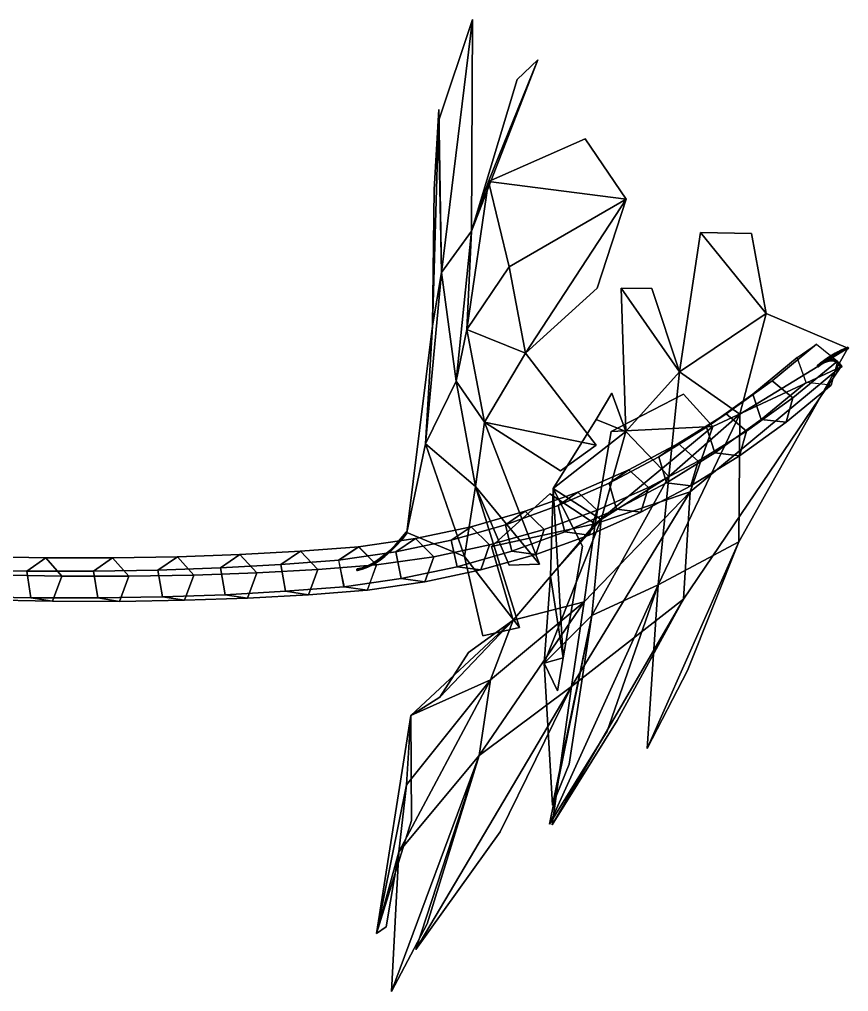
# Model space of a CAD drawing. Header units: metres. Extents: x -349 to 464, y -383 to 362.
# Drawn here: x 399.44 to 441.43, y -186.51 to -137.31 of the extents above; entities that cross this region are included whole.
import ezdxf

# ---------------------------------------------------------------- set-up
doc = ezdxf.new("R2010")
doc.units = ezdxf.units.M

msp = doc.modelspace()

# ---------------------------------------------------------------- linework, layer by layer
at = {"layer": 'Breeder_Leaf', "color": 3}
for points in [[(420.8062, -150.1176, 312.4112), (420.6629, -142.4489, 309.4416), (422.3918, -137.3051, 303.536)], [(420.8062, -150.1176, 312.4112), (422.3918, -137.3051, 303.536), (420.6629, -142.4489, 309.4416)], [(420.8062, -150.1176, 312.4112), (422.3918, -137.3051, 303.536), (422.3266, -148.0269, 304.9442)], [(420.8062, -150.1176, 312.4112), (422.3266, -148.0269, 304.9442), (422.3918, -137.3051, 303.536)], [(422.3266, -148.0269, 304.9442), (425.6913, -139.3428, 296.3446), (423.1941, -145.5036, 296.6549)], [(422.3266, -148.0269, 304.9442), (423.1941, -145.5036, 296.6549), (425.6913, -139.3428, 296.3446)], [(422.3266, -148.0269, 304.9442), (424.6382, -140.3434, 299.4897), (425.6913, -139.3428, 296.3446)], [(422.3266, -148.0269, 304.9442), (425.6913, -139.3428, 296.3446), (424.6382, -140.3434, 299.4897)], [(420.3516, -152.8148, 321.3668), (420.6734, -141.858, 313.9064), (420.8062, -150.1176, 312.4112)], [(420.3516, -152.8148, 321.3668), (420.8062, -150.1176, 312.4112), (420.6734, -141.858, 313.9064)], [(420.3516, -152.8148, 321.3668), (420.4397, -145.9099, 319.3196), (420.6734, -141.858, 313.9064)], [(420.3516, -152.8148, 321.3668), (420.6734, -141.858, 313.9064), (420.4397, -145.9099, 319.3196)], [(423.1941, -145.5036, 296.6549), (428.0919, -143.3499, 291.7264), (430.175, -146.3985, 286.9599)], [(423.1941, -145.5036, 296.6549), (430.175, -146.3985, 286.9599), (428.0919, -143.3499, 291.7264)], [(422.3266, -148.0269, 304.9442), (423.1941, -145.5036, 296.6549), (422.101, -152.9955, 303.4141)], [(422.3266, -148.0269, 304.9442), (422.101, -152.9955, 303.4141), (423.1941, -145.5036, 296.6549)], [(423.1941, -145.5036, 296.6549), (424.2437, -149.8356, 295.1709), (422.101, -152.9955, 303.4141)], [(423.1941, -145.5036, 296.6549), (422.101, -152.9955, 303.4141), (424.2437, -149.8356, 295.1709)], [(423.1941, -145.5036, 296.6549), (430.175, -146.3985, 286.9599), (424.2437, -149.8356, 295.1709)], [(423.1941, -145.5036, 296.6549), (424.2437, -149.8356, 295.1709), (430.175, -146.3985, 286.9599)], [(424.2437, -149.8356, 295.1709), (430.175, -146.3985, 286.9599), (425.0726, -154.1918, 293.6684)], [(424.2437, -149.8356, 295.1709), (425.0726, -154.1918, 293.6684), (430.175, -146.3985, 286.9599)], [(430.175, -146.3985, 286.9599), (428.6935, -150.9075, 289.0819), (425.0726, -154.1918, 293.6684)], [(430.175, -146.3985, 286.9599), (425.0726, -154.1918, 293.6684), (428.6935, -150.9075, 289.0819)], [(420.8062, -150.1176, 312.4112), (422.3266, -148.0269, 304.9442), (421.5499, -155.6151, 310.7379)], [(420.8062, -150.1176, 312.4112), (421.5499, -155.6151, 310.7379), (422.3266, -148.0269, 304.9442)], [(422.3266, -148.0269, 304.9442), (422.101, -152.9955, 303.4141), (421.5499, -155.6151, 310.7379)], [(422.3266, -148.0269, 304.9442), (421.5499, -155.6151, 310.7379), (422.101, -152.9955, 303.4141)], [(437.2528, -152.1882, 272.0195), (433.9339, -148.0943, 259.8524), (432.8627, -155.138, 264.2923)], [(437.2528, -152.1882, 272.0195), (432.8627, -155.138, 264.2923), (433.9339, -148.0943, 259.8524)], [(437.2528, -152.1882, 272.0195), (436.5145, -148.1425, 266.1065), (433.9339, -148.0943, 259.8524)], [(437.2528, -152.1882, 272.0195), (433.9339, -148.0943, 259.8524), (436.5145, -148.1425, 266.1065)], [(422.101, -152.9955, 303.4141), (424.2437, -149.8356, 295.1709), (425.0726, -154.1918, 293.6684)], [(422.101, -152.9955, 303.4141), (425.0726, -154.1918, 293.6684), (424.2437, -149.8356, 295.1709)], [(420.3516, -152.8148, 321.3668), (420.8062, -150.1176, 312.4112), (420.0023, -158.7903, 319.9481)], [(420.3516, -152.8148, 321.3668), (420.0023, -158.7903, 319.9481), (420.8062, -150.1176, 312.4112)], [(420.8062, -150.1176, 312.4112), (421.5499, -155.6151, 310.7379), (420.0023, -158.7903, 319.9481)], [(420.8062, -150.1176, 312.4112), (420.0023, -158.7903, 319.9481), (421.5499, -155.6151, 310.7379)], [(432.8627, -155.138, 264.2923), (429.9107, -150.9024, 249.5008), (430.1502, -158.1604, 257.5138)], [(432.8627, -155.138, 264.2923), (430.1502, -158.1604, 257.5138), (429.9107, -150.9024, 249.5008)], [(432.8627, -155.138, 264.2923), (431.461, -150.9237, 257.3697), (429.9107, -150.9024, 249.5008)], [(432.8627, -155.138, 264.2923), (429.9107, -150.9024, 249.5008), (431.461, -150.9237, 257.3697)], [(437.2528, -152.1882, 272.0195), (432.8627, -155.138, 264.2923), (435.9214, -157.2913, 275.1861)], [(437.2528, -152.1882, 272.0195), (435.9214, -157.2913, 275.1861), (432.8627, -155.138, 264.2923)], [(437.2528, -152.1882, 272.0195), (435.9214, -157.2913, 275.1861), (441.3967, -153.9391, 286.1481)], [(437.2528, -152.1882, 272.0195), (441.3967, -153.9391, 286.1481), (435.9214, -157.2913, 275.1861)], [(420.3516, -152.8148, 321.3668), (420.0023, -158.7903, 319.9481), (419.0518, -163.2741, 331.796)], [(420.3516, -152.8148, 321.3668), (419.0518, -163.2741, 331.796), (420.0023, -158.7903, 319.9481)], [(421.5499, -155.6151, 310.7379), (422.101, -152.9955, 303.4141), (422.9973, -157.6947, 301.5569)], [(421.5499, -155.6151, 310.7379), (422.9973, -157.6947, 301.5569), (422.101, -152.9955, 303.4141)], [(422.101, -152.9955, 303.4141), (425.0726, -154.1918, 293.6684), (422.9973, -157.6947, 301.5569)], [(422.101, -152.9955, 303.4141), (422.9973, -157.6947, 301.5569), (425.0726, -154.1918, 293.6684)], [(441.3967, -153.9391, 286.1481), (435.9214, -157.2913, 275.1861), (435.878, -163.7474, 276.4944)], [(441.3967, -153.9391, 286.1481), (435.878, -163.7474, 276.4944), (435.9214, -157.2913, 275.1861)], [(425.0726, -154.1918, 293.6684), (428.6443, -158.8518, 289.3449), (422.9973, -157.6947, 301.5569)], [(425.0726, -154.1918, 293.6684), (422.9973, -157.6947, 301.5569), (428.6443, -158.8518, 289.3449)], [(441.0449, -154.8869, 285.9906), (433.4026, -161.2209, 278.0624), (433.0686, -166.6533, 281.7737)], [(441.0449, -154.8869, 285.9906), (433.0686, -166.6533, 281.7737), (433.4026, -161.2209, 278.0624)], [(434.5479, -157.9059, 273.0088), (433.4026, -161.2209, 278.0624), (441.0449, -154.8869, 285.9906)], [(434.5479, -157.9059, 273.0088), (441.0449, -154.8869, 285.9906), (433.4026, -161.2209, 278.0624)], [(432.8627, -155.138, 264.2923), (430.1502, -158.1604, 257.5138), (432.3278, -160.4444, 266.5577)], [(432.8627, -155.138, 264.2923), (432.3278, -160.4444, 266.5577), (430.1502, -158.1604, 257.5138)], [(432.8627, -155.138, 264.2923), (432.3278, -160.4444, 266.5577), (435.9214, -157.2913, 275.1861)], [(432.8627, -155.138, 264.2923), (435.9214, -157.2913, 275.1861), (432.3278, -160.4444, 266.5577)], [(420.0023, -158.7903, 319.9481), (421.5499, -155.6151, 310.7379), (422.5331, -160.94, 308.6634)], [(420.0023, -158.7903, 319.9481), (422.5331, -160.94, 308.6634), (421.5499, -155.6151, 310.7379)], [(421.5499, -155.6151, 310.7379), (422.9973, -157.6947, 301.5569), (422.5331, -160.94, 308.6634)], [(421.5499, -155.6151, 310.7379), (422.5331, -160.94, 308.6634), (422.9973, -157.6947, 301.5569)], [(430.1502, -158.1604, 257.5138), (429.4461, -156.2204, 248.0338), (428.6541, -157.5641, 244.9403)], [(430.1502, -158.1604, 257.5138), (428.6541, -157.5641, 244.9403), (429.4461, -156.2204, 248.0338)], [(434.5479, -157.9059, 273.0088), (433.0768, -156.2753, 266.1492), (429.4099, -158.1696, 260.7881)], [(434.5479, -157.9059, 273.0088), (429.4099, -158.1696, 260.7881), (433.0768, -156.2753, 266.1492)], [(435.9214, -157.2913, 275.1861), (431.7818, -165.9294, 268.3584), (435.878, -163.7474, 276.4944)], [(435.9214, -157.2913, 275.1861), (435.878, -163.7474, 276.4944), (431.7818, -165.9294, 268.3584)], [(435.9214, -157.2913, 275.1861), (432.3278, -160.4444, 266.5577), (431.7818, -165.9294, 268.3584)], [(435.9214, -157.2913, 275.1861), (431.7818, -165.9294, 268.3584), (432.3278, -160.4444, 266.5577)], [(422.9973, -157.6947, 301.5569), (425.7744, -164.8873, 293.9383), (422.5331, -160.94, 308.6634)], [(422.9973, -157.6947, 301.5569), (422.5331, -160.94, 308.6634), (425.7744, -164.8873, 293.9383)], [(428.6443, -158.8518, 289.3449), (426.8438, -160.1614, 293.7657), (422.9973, -157.6947, 301.5569)], [(428.6443, -158.8518, 289.3449), (422.9973, -157.6947, 301.5569), (426.8438, -160.1614, 293.7657)], [(430.1502, -158.1604, 257.5138), (428.6541, -157.5641, 244.9403), (426.4616, -161.0445, 250.1717)], [(430.1502, -158.1604, 257.5138), (426.4616, -161.0445, 250.1717), (428.6541, -157.5641, 244.9403)], [(434.5479, -157.9059, 273.0088), (428.5928, -162.8317, 267.7213), (433.4026, -161.2209, 278.0624)], [(434.5479, -157.9059, 273.0088), (433.4026, -161.2209, 278.0624), (428.5928, -162.8317, 267.7213)], [(434.5479, -157.9059, 273.0088), (429.4099, -158.1696, 260.7881), (428.5928, -162.8317, 267.7213)], [(434.5479, -157.9059, 273.0088), (428.5928, -162.8317, 267.7213), (429.4099, -158.1696, 260.7881)], [(430.1502, -158.1604, 257.5138), (426.4616, -161.0445, 250.1717), (428.906, -162.6163, 259.8961)], [(430.1502, -158.1604, 257.5138), (428.906, -162.6163, 259.8961), (426.4616, -161.0445, 250.1717)], [(430.1502, -158.1604, 257.5138), (428.906, -162.6163, 259.8961), (432.3278, -160.4444, 266.5577)], [(430.1502, -158.1604, 257.5138), (432.3278, -160.4444, 266.5577), (428.906, -162.6163, 259.8961)], [(419.0518, -163.2741, 331.796), (420.0023, -158.7903, 319.9481), (421.9738, -164.4959, 317.3107)], [(419.0518, -163.2741, 331.796), (421.9738, -164.4959, 317.3107), (420.0023, -158.7903, 319.9481)], [(420.0023, -158.7903, 319.9481), (422.5331, -160.94, 308.6634), (421.9738, -164.4959, 317.3107)], [(420.0023, -158.7903, 319.9481), (421.9738, -164.4959, 317.3107), (422.5331, -160.94, 308.6634)], [(432.3278, -160.4444, 266.5577), (428.4337, -167.482, 261.4571), (431.7818, -165.9294, 268.3584)], [(432.3278, -160.4444, 266.5577), (431.7818, -165.9294, 268.3584), (428.4337, -167.482, 261.4571)], [(432.3278, -160.4444, 266.5577), (428.906, -162.6163, 259.8961), (428.4337, -167.482, 261.4571)], [(432.3278, -160.4444, 266.5577), (428.4337, -167.482, 261.4571), (428.906, -162.6163, 259.8961)], [(422.5331, -160.94, 308.6634), (424.7646, -168.0918, 304.8173), (421.9738, -164.4959, 317.3107)], [(422.5331, -160.94, 308.6634), (421.9738, -164.4959, 317.3107), (424.7646, -168.0918, 304.8173)], [(425.7744, -164.8873, 293.9383), (424.2327, -164.9282, 301.6562), (422.5331, -160.94, 308.6634)], [(425.7744, -164.8873, 293.9383), (422.5331, -160.94, 308.6634), (424.2327, -164.9282, 301.6562)], [(428.5928, -162.8317, 267.7213), (426.3012, -161.3234, 259.9676), (423.3466, -163.9905, 253.0047)], [(428.5928, -162.8317, 267.7213), (423.3466, -163.9905, 253.0047), (426.3012, -161.3234, 259.9676)], [(426.4616, -161.0445, 250.1717), (426.3375, -165.4948, 251.6715), (428.906, -162.6163, 259.8961)], [(426.4616, -161.0445, 250.1717), (428.906, -162.6163, 259.8961), (426.3375, -165.4948, 251.6715)], [(426.4616, -161.0445, 250.1717), (426.9685, -169.6225, 241.8237), (426.3375, -165.4948, 251.6715)], [(426.4616, -161.0445, 250.1717), (426.3375, -165.4948, 251.6715), (426.9685, -169.6225, 241.8237)], [(426.4616, -161.0445, 250.1717), (427.9634, -163.9746, 243.685), (426.9685, -169.6225, 241.8237)], [(426.4616, -161.0445, 250.1717), (426.9685, -169.6225, 241.8237), (427.9634, -163.9746, 243.685)], [(433.4026, -161.2209, 278.0624), (427.3899, -171.069, 275.7746), (433.0686, -166.6533, 281.7737)], [(433.4026, -161.2209, 278.0624), (433.0686, -166.6533, 281.7737), (427.3899, -171.069, 275.7746)], [(433.4026, -161.2209, 278.0624), (428.0465, -166.7832, 271.9241), (427.3899, -171.069, 275.7746)], [(433.4026, -161.2209, 278.0624), (427.3899, -171.069, 275.7746), (428.0465, -166.7832, 271.9241)], [(428.5928, -162.8317, 267.7213), (428.0465, -166.7832, 271.9241), (433.4026, -161.2209, 278.0624)], [(428.5928, -162.8317, 267.7213), (433.4026, -161.2209, 278.0624), (428.0465, -166.7832, 271.9241)], [(428.5928, -162.8317, 267.7213), (423.3466, -163.9905, 253.0047), (424.4487, -167.7178, 263.0962)], [(428.5928, -162.8317, 267.7213), (424.4487, -167.7178, 263.0962), (423.3466, -163.9905, 253.0047)], [(428.5928, -162.8317, 267.7213), (424.4487, -167.7178, 263.0962), (428.0465, -166.7832, 271.9241)], [(428.5928, -162.8317, 267.7213), (428.0465, -166.7832, 271.9241), (424.4487, -167.7178, 263.0962)], [(428.906, -162.6163, 259.8961), (426.0177, -169.8873, 253.2605), (428.4337, -167.482, 261.4571)], [(428.906, -162.6163, 259.8961), (428.4337, -167.482, 261.4571), (426.0177, -169.8873, 253.2605)], [(428.906, -162.6163, 259.8961), (426.3375, -165.4948, 251.6715), (426.0177, -169.8873, 253.2605)], [(428.906, -162.6163, 259.8961), (426.0177, -169.8873, 253.2605), (426.3375, -165.4948, 251.6715)], [(431.7818, -165.9294, 268.3584), (431.2319, -174.218, 269.7426), (435.878, -163.7474, 276.4944)], [(431.7818, -165.9294, 268.3584), (435.878, -163.7474, 276.4944), (431.2319, -174.218, 269.7426)], [(431.2319, -174.218, 269.7426), (433.2759, -170.2619, 275.0041), (435.878, -163.7474, 276.4944)], [(431.2319, -174.218, 269.7426), (435.878, -163.7474, 276.4944), (433.2759, -170.2619, 275.0041)], [(424.7646, -168.0918, 304.8173), (422.9063, -168.5103, 311.4418), (421.9738, -164.4959, 317.3107)], [(424.7646, -168.0918, 304.8173), (421.9738, -164.4959, 317.3107), (422.9063, -168.5103, 311.4418)], [(426.3375, -165.4948, 251.6715), (426.9685, -169.6225, 241.8237), (426.0177, -169.8873, 253.2605)], [(426.3375, -165.4948, 251.6715), (426.0177, -169.8873, 253.2605), (426.9685, -169.6225, 241.8237)], [(428.4337, -167.482, 261.4571), (426.2785, -178.0335, 260.227), (431.7818, -165.9294, 268.3584)], [(428.4337, -167.482, 261.4571), (431.7818, -165.9294, 268.3584), (426.2785, -178.0335, 260.227)], [(426.2785, -178.0335, 260.227), (429.201, -173.332, 265.8216), (431.7818, -165.9294, 268.3584)], [(426.2785, -178.0335, 260.227), (431.7818, -165.9294, 268.3584), (429.201, -173.332, 265.8216)], [(428.0465, -166.7832, 271.9241), (422.7214, -174.5595, 270.5525), (427.3899, -171.069, 275.7746)], [(428.0465, -166.7832, 271.9241), (427.3899, -171.069, 275.7746), (422.7214, -174.5595, 270.5525)], [(428.0465, -166.7832, 271.9241), (423.2987, -170.7423, 267.1715), (422.7214, -174.5595, 270.5525)], [(428.0465, -166.7832, 271.9241), (422.7214, -174.5595, 270.5525), (423.2987, -170.7423, 267.1715)], [(424.4487, -167.7178, 263.0962), (423.2987, -170.7423, 267.1715), (428.0465, -166.7832, 271.9241)], [(424.4487, -167.7178, 263.0962), (428.0465, -166.7832, 271.9241), (423.2987, -170.7423, 267.1715)], [(427.3899, -171.069, 275.7746), (426.423, -178.0805, 280.3379), (433.0686, -166.6533, 281.7737)], [(427.3899, -171.069, 275.7746), (433.0686, -166.6533, 281.7737), (426.423, -178.0805, 280.3379)], [(426.423, -178.0805, 280.3379), (429.7117, -172.8017, 283.3095), (433.0686, -166.6533, 281.7737)], [(426.423, -178.0805, 280.3379), (433.0686, -166.6533, 281.7737), (429.7117, -172.8017, 283.3095)], [(424.4487, -167.7178, 263.0962), (419.2567, -172.5433, 258.0377), (423.2987, -170.7423, 267.1715)], [(424.4487, -167.7178, 263.0962), (423.2987, -170.7423, 267.1715), (419.2567, -172.5433, 258.0377)], [(424.4487, -167.7178, 263.0962), (420.7351, -171.6068, 251.617), (419.2567, -172.5433, 258.0377)], [(424.4487, -167.7178, 263.0962), (419.2567, -172.5433, 258.0377), (420.7351, -171.6068, 251.617)], [(424.4487, -167.7178, 263.0962), (422.1865, -169.3446, 253.8028), (420.7351, -171.6068, 251.617)], [(424.4487, -167.7178, 263.0962), (420.7351, -171.6068, 251.617), (422.1865, -169.3446, 253.8028)], [(426.0177, -169.8873, 253.2605), (426.4388, -177.0852, 252.1748), (428.4337, -167.482, 261.4571)], [(426.0177, -169.8873, 253.2605), (428.4337, -167.482, 261.4571), (426.4388, -177.0852, 252.1748)], [(426.4388, -177.0852, 252.1748), (427.2882, -174.9993, 256.5825), (428.4337, -167.482, 261.4571)], [(426.4388, -177.0852, 252.1748), (428.4337, -167.482, 261.4571), (427.2882, -174.9993, 256.5825)], [(426.9685, -169.6225, 241.8237), (426.6882, -171.2899, 246.74), (426.0177, -169.8873, 253.2605)], [(426.9685, -169.6225, 241.8237), (426.0177, -169.8873, 253.2605), (426.6882, -171.2899, 246.74)], [(423.2987, -170.7423, 267.1715), (418.6594, -179.4476, 264.3547), (422.7214, -174.5595, 270.5525)], [(423.2987, -170.7423, 267.1715), (422.7214, -174.5595, 270.5525), (418.6594, -179.4476, 264.3547)], [(423.2987, -170.7423, 267.1715), (419.0434, -176.0528, 261.1534), (418.6594, -179.4476, 264.3547)], [(423.2987, -170.7423, 267.1715), (418.6594, -179.4476, 264.3547), (419.0434, -176.0528, 261.1534)], [(419.2567, -172.5433, 258.0377), (419.0434, -176.0528, 261.1534), (423.2987, -170.7423, 267.1715)], [(419.2567, -172.5433, 258.0377), (423.2987, -170.7423, 267.1715), (419.0434, -176.0528, 261.1534)], [(422.7214, -174.5595, 270.5525), (419.5182, -184.3804, 273.8358), (427.3899, -171.069, 275.7746)], [(422.7214, -174.5595, 270.5525), (427.3899, -171.069, 275.7746), (419.5182, -184.3804, 273.8358)], [(419.5182, -184.3804, 273.8358), (423.7897, -178.4227, 276.7002), (427.3899, -171.069, 275.7746)], [(419.5182, -184.3804, 273.8358), (427.3899, -171.069, 275.7746), (423.7897, -178.4227, 276.7002)], [(419.2567, -172.5433, 258.0377), (417.5235, -183.5771, 253.7043), (419.0434, -176.0528, 261.1534)], [(419.2567, -172.5433, 258.0377), (419.0434, -176.0528, 261.1534), (417.5235, -183.5771, 253.7043)], [(419.2567, -172.5433, 258.0377), (419.3024, -177.8519, 253.0643), (417.5235, -183.5771, 253.7043)], [(419.2567, -172.5433, 258.0377), (417.5235, -183.5771, 253.7043), (419.3024, -177.8519, 253.0643)], [(418.6594, -179.4476, 264.3547), (418.2822, -186.5145, 266.1105), (422.7214, -174.5595, 270.5525)], [(418.6594, -179.4476, 264.3547), (422.7214, -174.5595, 270.5525), (418.2822, -186.5145, 266.1105)], [(418.2822, -186.5145, 266.1105), (420.091, -183.0933, 269.1965), (422.7214, -174.5595, 270.5525)], [(418.2822, -186.5145, 266.1105), (422.7214, -174.5595, 270.5525), (420.091, -183.0933, 269.1965)], [(419.0434, -176.0528, 261.1534), (417.5235, -183.5771, 253.7043), (418.6594, -179.4476, 264.3547)], [(419.0434, -176.0528, 261.1534), (418.6594, -179.4476, 264.3547), (417.5235, -183.5771, 253.7043)], [(417.5235, -183.5771, 253.7043), (418.0099, -183.246, 258.8699), (418.6594, -179.4476, 264.3547)], [(417.5235, -183.5771, 253.7043), (418.6594, -179.4476, 264.3547), (418.0099, -183.246, 258.8699)]]:
    msp.add_3dface(points, dxfattribs=at)
at = {"layer": 'Breeder_Petiole', "color": 3}
for points in [[(436.575, -156.266, 294.5263), (438.8224, -154.412, 289.6422), (439.8021, -153.7435, 290.3468), (437.558, -155.5955, 295.2243)], [(437.558, -155.5955, 295.2243), (439.8021, -153.7435, 290.3468), (440.8727, -154.5972, 290.5154), (438.6112, -156.4627, 295.4294)], [(441.0461, -154.0549, 287.0091), (441.2065, -153.9847, 286.575), (441.2408, -153.9613, 286.5914), (441.0804, -154.0316, 287.0264)], [(441.0587, -154.098, 287.0057), (441.2186, -154.0275, 286.5725), (441.2065, -153.9847, 286.575), (441.0461, -154.0549, 287.0091)], [(441.0804, -154.0316, 287.0264), (441.2408, -153.9613, 286.5914), (441.2744, -153.9896, 286.5992), (441.1144, -154.06, 287.034)], [(441.1144, -154.06, 287.034), (441.2744, -153.9896, 286.5992), (441.2605, -154.0311, 286.5873), (441.1008, -154.1016, 287.021)], [(441.2065, -153.9847, 286.575), (441.3629, -153.9248, 286.1379), (441.3975, -153.9014, 286.1535), (441.2408, -153.9613, 286.5914)], [(441.2186, -154.0275, 286.5725), (441.3747, -153.9678, 286.1363), (441.3629, -153.9248, 286.1379), (441.2065, -153.9847, 286.575)], [(441.2605, -154.0311, 286.5873), (441.4167, -153.9713, 286.1508), (441.3747, -153.9678, 286.1363), (441.2186, -154.0275, 286.5725)], [(441.2408, -153.9613, 286.5914), (441.3975, -153.9014, 286.1535), (441.431, -153.9297, 286.1617), (441.2744, -153.9896, 286.5992)], [(441.2744, -153.9896, 286.5992), (441.431, -153.9297, 286.1617), (441.4167, -153.9713, 286.1508), (441.2605, -154.0311, 286.5873)], [(437.0115, -157.5538, 294.2933), (439.2783, -155.685, 289.3688), (438.8224, -154.412, 289.6422), (436.575, -156.266, 294.5263)], [(440.1945, -154.5625, 289.1273), (440.3712, -154.4403, 288.7115), (440.4052, -154.417, 288.7327), (440.2284, -154.5393, 289.1496)], [(440.2092, -154.6062, 289.1197), (440.3854, -154.4839, 288.7047), (440.3712, -154.4403, 288.7115), (440.1945, -154.5625, 289.1273)], [(440.2523, -154.6104, 289.1371), (440.4283, -154.488, 288.7217), (440.3854, -154.4839, 288.7047), (440.2092, -154.6062, 289.1197)], [(440.2284, -154.5393, 289.1496), (440.4052, -154.417, 288.7327), (440.4407, -154.446, 288.7393), (440.2644, -154.5684, 289.1559)], [(440.2644, -154.5684, 289.1559), (440.4407, -154.446, 288.7393), (440.4283, -154.488, 288.7217), (440.2523, -154.6104, 289.1371)], [(440.3329, -154.5642, 288.6652), (440.4784, -154.5363, 288.2212), (440.515, -154.5119, 288.2347), (440.3689, -154.5399, 288.6814)], [(440.3689, -154.5399, 288.6814), (440.515, -154.5119, 288.2347), (440.5492, -154.5411, 288.244), (440.4037, -154.5693, 288.6898)], [(440.3712, -154.4403, 288.7115), (440.5448, -154.3284, 288.2915), (440.5789, -154.3051, 288.3117), (440.4052, -154.417, 288.7327)], [(440.3854, -154.4839, 288.7047), (440.5586, -154.3719, 288.2856), (440.5448, -154.3284, 288.2915), (440.3712, -154.4403, 288.7115)], [(440.4283, -154.488, 288.7217), (440.6013, -154.3759, 288.3022), (440.5586, -154.3719, 288.2856), (440.3854, -154.4839, 288.7047)], [(440.4052, -154.417, 288.7327), (440.5789, -154.3051, 288.3117), (440.614, -154.3339, 288.3186), (440.4407, -154.446, 288.7393)], [(440.4407, -154.446, 288.7393), (440.614, -154.3339, 288.3186), (440.6013, -154.3759, 288.3022), (440.4283, -154.488, 288.7217)], [(440.4784, -154.5363, 288.2212), (440.6118, -154.5403, 287.7726), (440.6489, -154.516, 287.7834), (440.515, -154.5119, 288.2347)], [(440.515, -154.5119, 288.2347), (440.6489, -154.516, 287.7834), (440.6826, -154.545, 287.7936), (440.5492, -154.5411, 288.244)], [(440.5448, -154.3284, 288.2915), (440.7152, -154.2269, 287.8676), (440.7494, -154.2035, 287.8869), (440.5789, -154.3051, 288.3117)], [(440.5586, -154.3719, 288.2856), (440.7286, -154.2702, 287.8625), (440.7152, -154.2269, 287.8676), (440.5448, -154.3284, 288.2915)], [(440.6013, -154.3759, 288.3022), (440.7711, -154.2741, 287.8787), (440.7286, -154.2702, 287.8625), (440.5586, -154.3719, 288.2856)], [(440.5789, -154.3051, 288.3117), (440.7494, -154.2035, 287.8869), (440.7841, -154.2322, 287.894), (440.614, -154.3339, 288.3186)], [(440.614, -154.3339, 288.3186), (440.7841, -154.2322, 287.894), (440.7711, -154.2741, 287.8787), (440.6013, -154.3759, 288.3022)], [(440.6118, -154.5403, 287.7726), (440.7323, -154.5762, 287.3217), (440.7699, -154.5522, 287.3299), (440.6489, -154.516, 287.7834)], [(440.6489, -154.516, 287.7834), (440.7699, -154.5522, 287.3299), (440.8031, -154.581, 287.341), (440.6826, -154.545, 287.7936)], [(440.7152, -154.2269, 287.8676), (440.8824, -154.1357, 287.44), (440.9166, -154.1123, 287.4583), (440.7494, -154.2035, 287.8869)], [(440.7286, -154.2702, 287.8625), (440.8953, -154.1789, 287.4358), (440.8824, -154.1357, 287.44), (440.7152, -154.2269, 287.8676)], [(440.7711, -154.2741, 287.8787), (440.9376, -154.1826, 287.4515), (440.8953, -154.1789, 287.4358), (440.7286, -154.2702, 287.8625)], [(440.7494, -154.2035, 287.8869), (440.9166, -154.1123, 287.4583), (440.951, -154.1409, 287.4657), (440.7841, -154.2322, 287.894)], [(440.7841, -154.2322, 287.894), (440.951, -154.1409, 287.4657), (440.9376, -154.1826, 287.4515), (440.7711, -154.2741, 287.8787)], [(440.8824, -154.1357, 287.44), (441.0461, -154.0549, 287.0091), (441.0804, -154.0316, 287.0264), (440.9166, -154.1123, 287.4583)], [(440.8953, -154.1789, 287.4358), (441.0587, -154.098, 287.0057), (441.0461, -154.0549, 287.0091), (440.8824, -154.1357, 287.44)], [(440.9376, -154.1826, 287.4515), (441.1008, -154.1016, 287.021), (441.0587, -154.098, 287.0057), (440.8953, -154.1789, 287.4358)], [(440.9166, -154.1123, 287.4583), (441.0804, -154.0316, 287.0264), (441.1144, -154.06, 287.034), (440.951, -154.1409, 287.4657)], [(440.951, -154.1409, 287.4657), (441.1144, -154.06, 287.034), (441.1008, -154.1016, 287.021), (440.9376, -154.1826, 287.4515)], [(441.1008, -154.1016, 287.021), (441.2605, -154.0311, 286.5873), (441.2186, -154.0275, 286.5725), (441.0587, -154.098, 287.0057)], [(438.6112, -156.4627, 295.4294), (440.8727, -154.5972, 290.5154), (440.544, -155.8152, 289.9019), (438.2683, -157.6913, 294.8453)], [(439.8323, -154.8373, 289.9455), (440.0148, -154.6948, 289.5388), (440.0486, -154.6717, 289.562), (439.8664, -154.814, 289.9689)], [(439.8323, -154.8373, 289.9455), (440.009, -154.7151, 289.5297), (440.0435, -154.6915, 289.5513), (439.8671, -154.8134, 289.9673)], [(439.8476, -154.8813, 289.937), (440.03, -154.7386, 289.5302), (440.0148, -154.6948, 289.5388), (439.8323, -154.8373, 289.9455)], [(439.8469, -154.8819, 289.9386), (440.0235, -154.7594, 289.5228), (440.009, -154.7151, 289.5297), (439.8323, -154.8373, 289.9455)], [(439.8908, -154.886, 289.956), (440.0671, -154.7635, 289.5401), (440.0235, -154.7594, 289.5228), (439.8469, -154.8819, 289.9386)], [(439.8913, -154.8857, 289.955), (440.0733, -154.7429, 289.5481), (440.03, -154.7386, 289.5302), (439.8476, -154.8813, 289.937)], [(439.8664, -154.814, 289.9689), (440.0486, -154.6717, 289.562), (440.085, -154.701, 289.5681), (439.903, -154.8434, 289.975)], [(439.8671, -154.8134, 289.9673), (440.0435, -154.6915, 289.5513), (440.0797, -154.7209, 289.558), (439.9035, -154.8431, 289.974)], [(439.9035, -154.8431, 289.974), (440.0797, -154.7209, 289.558), (440.0671, -154.7635, 289.5401), (439.8908, -154.886, 289.956)], [(439.903, -154.8434, 289.975), (440.085, -154.701, 289.5681), (440.0733, -154.7429, 289.5481), (439.8913, -154.8857, 289.955)], [(440.009, -154.7151, 289.5297), (440.1761, -154.6239, 289.1021), (440.2114, -154.5998, 289.121), (440.0435, -154.6915, 289.5513)], [(440.0235, -154.7594, 289.5228), (440.1895, -154.6685, 289.0978), (440.1761, -154.6239, 289.1021), (440.009, -154.7151, 289.5297)], [(440.0148, -154.6948, 289.5388), (440.1945, -154.5625, 289.1273), (440.2284, -154.5393, 289.1496), (440.0486, -154.6717, 289.562)], [(440.03, -154.7386, 289.5302), (440.2092, -154.6062, 289.1197), (440.1945, -154.5625, 289.1273), (440.0148, -154.6948, 289.5388)], [(440.0671, -154.7635, 289.5401), (440.2332, -154.6724, 289.114), (440.1895, -154.6685, 289.0978), (440.0235, -154.7594, 289.5228)], [(440.0733, -154.7429, 289.5481), (440.2523, -154.6104, 289.1371), (440.2092, -154.6062, 289.1197), (440.03, -154.7386, 289.5302)], [(440.0435, -154.6915, 289.5513), (440.2114, -154.5998, 289.121), (440.2469, -154.6293, 289.1286), (440.0797, -154.7209, 289.558)], [(440.0486, -154.6717, 289.562), (440.2284, -154.5393, 289.1496), (440.2644, -154.5684, 289.1559), (440.085, -154.701, 289.5681)], [(440.0797, -154.7209, 289.558), (440.2469, -154.6293, 289.1286), (440.2332, -154.6724, 289.114), (440.0671, -154.7635, 289.5401)], [(440.085, -154.701, 289.5681), (440.2644, -154.5684, 289.1559), (440.2523, -154.6104, 289.1371), (440.0733, -154.7429, 289.5481)], [(440.1761, -154.6239, 289.1021), (440.3329, -154.5642, 288.6652), (440.3689, -154.5399, 288.6814), (440.2114, -154.5998, 289.121)], [(440.1895, -154.6685, 289.0978), (440.3452, -154.6089, 288.6635), (440.3329, -154.5642, 288.6652), (440.1761, -154.6239, 289.1021)], [(440.2332, -154.6724, 289.114), (440.3889, -154.6126, 288.6786), (440.3452, -154.6089, 288.6635), (440.1895, -154.6685, 289.0978)], [(440.2114, -154.5998, 289.121), (440.3689, -154.5399, 288.6814), (440.4037, -154.5693, 288.6898), (440.2469, -154.6293, 289.1286)], [(440.2469, -154.6293, 289.1286), (440.4037, -154.5693, 288.6898), (440.3889, -154.6126, 288.6786), (440.2332, -154.6724, 289.114)], [(440.3452, -154.6089, 288.6635), (440.4897, -154.5809, 288.222), (440.4784, -154.5363, 288.2212), (440.3329, -154.5642, 288.6652)], [(440.3889, -154.6126, 288.6786), (440.5333, -154.5844, 288.2361), (440.4897, -154.5809, 288.222), (440.3452, -154.6089, 288.6635)], [(440.4037, -154.5693, 288.6898), (440.5492, -154.5411, 288.244), (440.5333, -154.5844, 288.2361), (440.3889, -154.6126, 288.6786)], [(440.4897, -154.5809, 288.222), (440.6222, -154.5846, 287.776), (440.6118, -154.5403, 287.7726), (440.4784, -154.5363, 288.2212)], [(440.5333, -154.5844, 288.2361), (440.6658, -154.5881, 287.789), (440.6222, -154.5846, 287.776), (440.4897, -154.5809, 288.222)], [(440.5492, -154.5411, 288.244), (440.6826, -154.545, 287.7936), (440.6658, -154.5881, 287.789), (440.5333, -154.5844, 288.2361)], [(440.6222, -154.5846, 287.776), (440.7419, -154.6201, 287.3278), (440.7323, -154.5762, 287.3217), (440.6118, -154.5403, 287.7726)], [(440.6658, -154.5881, 287.789), (440.7855, -154.6236, 287.3397), (440.7419, -154.6201, 287.3278), (440.6222, -154.5846, 287.776)], [(440.6826, -154.545, 287.7936), (440.8031, -154.581, 287.341), (440.7855, -154.6236, 287.3397), (440.6658, -154.5881, 287.789)], [(440.7323, -154.5762, 287.3217), (440.8395, -154.6439, 286.8712), (440.8774, -154.6204, 286.8766), (440.7699, -154.5522, 287.3299)], [(440.7419, -154.6201, 287.3278), (440.8484, -154.6871, 286.8798), (440.8395, -154.6439, 286.8712), (440.7323, -154.5762, 287.3217)], [(440.7855, -154.6236, 287.3397), (440.8918, -154.6907, 286.8906), (440.8484, -154.6871, 286.8798), (440.7419, -154.6201, 287.3278)], [(440.7699, -154.5522, 287.3299), (440.8774, -154.6204, 286.8766), (440.9101, -154.6488, 286.8886), (440.8031, -154.581, 287.341)], [(440.8031, -154.581, 287.341), (440.9101, -154.6488, 286.8886), (440.8918, -154.6907, 286.8906), (440.7855, -154.6236, 287.3397)], [(440.8395, -154.6439, 286.8712), (440.9327, -154.7429, 286.4233), (440.9709, -154.72, 286.4262), (440.8774, -154.6204, 286.8766)], [(440.8484, -154.6871, 286.8798), (440.9409, -154.7853, 286.4344), (440.9327, -154.7429, 286.4233), (440.8395, -154.6439, 286.8712)], [(440.8918, -154.6907, 286.8906), (440.9843, -154.789, 286.4442), (440.9409, -154.7853, 286.4344), (440.8484, -154.6871, 286.8798)], [(440.8774, -154.6204, 286.8766), (440.9709, -154.72, 286.4262), (441.0031, -154.7481, 286.4391), (440.9101, -154.6488, 286.8886)], [(440.9101, -154.6488, 286.8886), (441.0031, -154.7481, 286.4391), (440.9843, -154.789, 286.4442), (440.8918, -154.6907, 286.8906)], [(440.9327, -154.7429, 286.4233), (441.011, -154.8726, 285.9805), (441.0497, -154.8504, 285.9808), (440.9709, -154.72, 286.4262)], [(440.9409, -154.7853, 286.4344), (441.0188, -154.9144, 285.9941), (441.011, -154.8726, 285.9805), (440.9327, -154.7429, 286.4233)], [(440.9843, -154.789, 286.4442), (441.0623, -154.9184, 286.003), (441.0188, -154.9144, 285.9941), (440.9409, -154.7853, 286.4344)], [(440.9709, -154.72, 286.4262), (441.0497, -154.8504, 285.9808), (441.0817, -154.8782, 285.9946), (441.0031, -154.7481, 286.4391)], [(441.0031, -154.7481, 286.4391), (441.0817, -154.8782, 285.9946), (441.0623, -154.9184, 286.003), (440.9843, -154.789, 286.4442)], [(434.2378, -157.9456, 299.4313), (436.575, -156.266, 294.5263), (437.558, -155.5955, 295.2243), (435.2242, -157.2733, 300.1228)], [(435.2242, -157.2733, 300.1228), (437.558, -155.5955, 295.2243), (438.6112, -156.4627, 295.4294), (436.2594, -158.1527, 300.3643)], [(438.2683, -157.6913, 294.8453), (440.544, -155.8152, 289.9019), (439.2783, -155.685, 289.3688), (437.0115, -157.5538, 294.2933)], [(434.6541, -159.2467, 299.239), (437.0115, -157.5538, 294.2933), (436.575, -156.266, 294.5263), (434.2378, -157.9456, 299.4313)], [(436.2594, -158.1527, 300.3643), (438.6112, -156.4627, 295.4294), (438.2683, -157.6913, 294.8453), (435.9017, -159.3907, 299.8098)], [(431.8135, -159.4486, 304.3513), (434.2378, -157.9456, 299.4313), (435.2242, -157.2733, 300.1228), (432.8035, -158.7748, 305.0362)], [(432.8035, -158.7748, 305.0362), (435.2242, -157.2733, 300.1228), (436.2594, -158.1527, 300.3643), (433.82, -159.665, 305.3143)], [(432.209, -160.7616, 304.1997), (434.6541, -159.2467, 299.239), (434.2378, -157.9456, 299.4313), (431.8135, -159.4486, 304.3513)], [(435.9017, -159.3907, 299.8098), (438.2683, -157.6913, 294.8453), (437.0115, -157.5538, 294.2933), (434.6541, -159.2467, 299.239)], [(433.82, -159.665, 305.3143), (436.2594, -158.1527, 300.3643), (435.9017, -159.3907, 299.8098), (433.4471, -160.9115, 304.7896)], [(429.3052, -160.7733, 309.2804), (431.8135, -159.4486, 304.3513), (432.8035, -158.7748, 305.0362), (430.2988, -160.0982, 309.9587)], [(430.2988, -160.0982, 309.9587), (432.8035, -158.7748, 305.0362), (433.82, -159.665, 305.3143), (431.2961, -160.998, 310.2735)], [(433.4471, -160.9115, 304.7896), (435.9017, -159.3907, 299.8098), (434.6541, -159.2467, 299.239), (432.209, -160.7616, 304.1997)], [(429.6791, -162.0966, 309.1696), (432.209, -160.7616, 304.1997), (431.8135, -159.4486, 304.3513), (429.3052, -160.7733, 309.2804)], [(431.2961, -160.998, 310.2735), (433.82, -159.665, 305.3143), (433.4471, -160.9115, 304.7896), (430.9073, -162.2517, 309.7785)], [(426.7159, -161.918, 314.2127), (429.3052, -160.7733, 309.2804), (430.2988, -160.0982, 309.9587), (427.7133, -161.2419, 314.8845)], [(427.7133, -161.2419, 314.8845), (430.2988, -160.0982, 309.9587), (431.2961, -160.998, 310.2735), (428.6907, -162.1498, 315.236)], [(427.0676, -163.2502, 314.1427), (429.6791, -162.0966, 309.1696), (429.3052, -160.7733, 309.2804), (426.7159, -161.918, 314.2127)], [(430.9073, -162.2517, 309.7785), (433.4471, -160.9115, 304.7896), (432.209, -160.7616, 304.1997), (429.6791, -162.0966, 309.1696)], [(424.0488, -162.8814, 319.1423), (426.7159, -161.918, 314.2127), (427.7133, -161.2419, 314.8845), (425.05, -162.2044, 319.8076)], [(425.05, -162.2044, 319.8076), (427.7133, -161.2419, 314.8845), (428.6907, -162.1498, 315.236), (426.0069, -163.1192, 320.1957)], [(428.6907, -162.1498, 315.236), (431.2961, -160.998, 310.2735), (430.9073, -162.2517, 309.7785), (428.2856, -163.4098, 314.7706)], [(421.3071, -163.6622, 324.0633), (424.0488, -162.8814, 319.1423), (425.05, -162.2044, 319.8076), (422.3122, -162.9846, 324.722)], [(422.3122, -162.9846, 324.722), (425.05, -162.2044, 319.8076), (426.0069, -163.1192, 320.1957), (423.2482, -163.9049, 325.1467)], [(424.3777, -164.2209, 319.113), (427.0676, -163.2502, 314.1427), (426.7159, -161.918, 314.2127), (424.0488, -162.8814, 319.1423)], [(426.0069, -163.1192, 320.1957), (428.6907, -162.1498, 315.236), (428.2856, -163.4098, 314.7706), (425.5852, -164.3842, 319.76)], [(428.2856, -163.4098, 314.7706), (430.9073, -162.2517, 309.7785), (429.6791, -162.0966, 309.1696), (427.0676, -163.2502, 314.1427)], [(421.6125, -165.0075, 324.0747), (424.3777, -164.2209, 319.113), (424.0488, -162.8814, 319.1423), (421.3071, -163.6622, 324.0633)], [(418.4943, -164.2595, 328.9698), (421.3071, -163.6622, 324.0633), (422.3122, -162.9846, 324.722), (419.5033, -163.5816, 329.622)], [(418.7457, -163.5986, 331.9427), (419.0219, -163.2582, 331.7786), (419.0357, -163.2494, 331.8201), (418.7616, -163.5873, 331.9828)], [(418.7708, -163.6317, 331.9265), (419.0491, -163.2888, 331.761), (419.0219, -163.2582, 331.7786), (418.7457, -163.5986, 331.9427)], [(418.7616, -163.5873, 331.9828), (419.0357, -163.2494, 331.8201), (419.0716, -163.2745, 331.8285), (418.7968, -163.6133, 331.9918)], [(418.8025, -163.6411, 331.9564), (419.08, -163.2992, 331.7914), (419.0491, -163.2888, 331.761), (418.7708, -163.6317, 331.9265)], [(418.7968, -163.6133, 331.9918), (419.0716, -163.2745, 331.8285), (419.08, -163.2992, 331.7914), (418.8025, -163.6411, 331.9564)], [(419.5033, -163.5816, 329.622), (422.3122, -162.9846, 324.722), (423.2482, -163.9049, 325.1467), (420.4178, -164.5059, 330.0831)], [(423.2482, -163.9049, 325.1467), (426.0069, -163.1192, 320.1957), (425.5852, -164.3842, 319.76), (422.8093, -165.1739, 324.7406)], [(425.5852, -164.3842, 319.76), (428.2856, -163.4098, 314.7706), (427.0676, -163.2502, 314.1427), (424.3777, -164.2209, 319.113)], [(415.5987, -164.6745, 333.8805), (418.4943, -164.2595, 328.9698), (419.5033, -163.5816, 329.622), (416.6078, -163.9966, 334.5328)], [(416.6078, -163.9966, 334.5328), (419.5033, -163.5816, 329.622), (420.4178, -164.5059, 330.0831), (417.5222, -164.9209, 334.9939)], [(418.4621, -163.9122, 332.1435), (418.7457, -163.5986, 331.9427), (418.7616, -163.5873, 331.9828), (418.4804, -163.8986, 332.1823)], [(418.4853, -163.9478, 332.1288), (418.7708, -163.6317, 331.9265), (418.7457, -163.5986, 331.9427), (418.4621, -163.9122, 332.1435)], [(418.4804, -163.8986, 332.1823), (418.7616, -163.5873, 331.9828), (418.7968, -163.6133, 331.9918), (418.515, -163.9256, 332.1919)], [(418.518, -163.9565, 332.1583), (418.8025, -163.6411, 331.9564), (418.7708, -163.6317, 331.9265), (418.4853, -163.9478, 332.1288)], [(418.7757, -165.6091, 329.0216), (421.6125, -165.0075, 324.0747), (421.3071, -163.6622, 324.0633), (418.4943, -164.2595, 328.9698)], [(418.515, -163.9256, 332.1919), (418.7968, -163.6133, 331.9918), (418.8025, -163.6411, 331.9564), (418.518, -163.9565, 332.1583)], [(409.615, -165.0708, 343.5103), (412.6687, -164.9008, 338.7156), (413.6714, -164.2236, 339.3783), (410.6069, -164.394, 344.1896)], [(410.6069, -164.394, 344.1896), (413.6714, -164.2236, 339.3783), (414.5469, -165.1517, 339.9031), (411.4647, -165.323, 344.7414)], [(412.6687, -164.9008, 338.7156), (415.6136, -164.6725, 333.8558), (416.6268, -163.9946, 334.5017), (413.6714, -164.2236, 339.3783)], [(413.6714, -164.2236, 339.3783), (416.6268, -163.9946, 334.5017), (417.5193, -164.9216, 334.999), (414.5469, -165.1517, 339.9031)], [(415.8801, -166.0241, 333.9324), (418.7757, -165.6091, 329.0216), (418.4943, -164.2595, 328.9698), (415.5987, -164.6745, 333.8805)], [(417.8844, -164.4478, 332.647), (418.1741, -164.1962, 332.379), (418.1947, -164.1804, 332.4161), (417.9074, -164.43, 332.6822)], [(417.9034, -164.4879, 332.6363), (418.1952, -164.2342, 332.3661), (418.1741, -164.1962, 332.379), (417.8844, -164.4478, 332.647)], [(417.9384, -164.4952, 332.6647), (418.2291, -164.2422, 332.3952), (418.1952, -164.2342, 332.3661), (417.9034, -164.4879, 332.6363)], [(417.9074, -164.43, 332.6822), (418.1947, -164.1804, 332.4161), (418.2288, -164.2084, 332.4265), (417.9409, -164.4589, 332.6935)], [(417.9409, -164.4589, 332.6935), (418.2288, -164.2084, 332.4265), (418.2291, -164.2422, 332.3952), (417.9384, -164.4952, 332.6647)], [(418.1741, -164.1962, 332.379), (418.4621, -163.9122, 332.1435), (418.4804, -163.8986, 332.1823), (418.1947, -164.1804, 332.4161)], [(418.1952, -164.2342, 332.3661), (418.4853, -163.9478, 332.1288), (418.4621, -163.9122, 332.1435), (418.1741, -164.1962, 332.379)], [(418.1947, -164.1804, 332.4161), (418.4804, -163.8986, 332.1823), (418.515, -163.9256, 332.1919), (418.2288, -164.2084, 332.4265)], [(418.2291, -164.2422, 332.3952), (418.518, -163.9565, 332.1583), (418.4853, -163.9478, 332.1288), (418.1952, -164.2342, 332.3661)], [(418.2288, -164.2084, 332.4265), (418.515, -163.9256, 332.1919), (418.518, -163.9565, 332.1583), (418.2291, -164.2422, 332.3952)], [(420.4178, -164.5059, 330.0831), (423.2482, -163.9049, 325.1467), (422.8093, -165.1739, 324.7406), (419.9613, -165.7779, 329.7065)], [(422.8093, -165.1739, 324.7406), (425.5852, -164.3842, 319.76), (424.3777, -164.2209, 319.113), (421.6125, -165.0075, 324.0747)], [(396.3502, -165.1661, 361.9799), (399.82, -165.23, 357.4744), (400.7771, -164.5535, 358.202), (397.2951, -164.4893, 362.7231)], [(397.2951, -164.4893, 362.7231), (400.7771, -164.5535, 358.202), (401.5785, -165.4828, 358.8325), (398.0764, -165.4181, 363.3788)], [(399.82, -165.23, 357.4744), (403.1887, -165.2354, 352.8925), (404.1578, -164.559, 353.6042), (400.7771, -164.5535, 358.202)], [(400.7771, -164.5535, 358.202), (404.1578, -164.559, 353.6042), (404.9785, -165.4886, 354.2089), (401.5785, -165.4828, 358.8325)], [(403.1887, -165.2354, 352.8925), (406.4544, -165.1823, 348.2369), (407.435, -164.5059, 348.9325), (404.1578, -164.559, 353.6042)], [(404.1578, -164.559, 353.6042), (407.435, -164.5059, 348.9325), (408.2746, -165.4353, 349.5109), (404.9785, -165.4886, 354.2089)], [(406.4544, -165.1823, 348.2369), (409.615, -165.0708, 343.5103), (410.6069, -164.394, 344.1896), (407.435, -164.5059, 348.9325)], [(407.435, -164.5059, 348.9325), (410.6069, -164.394, 344.1896), (411.4647, -165.323, 344.7414), (408.2746, -165.4353, 349.5109)], [(412.9151, -166.2538, 338.8247), (415.8705, -166.0249, 333.948), (415.6136, -164.6725, 333.8558), (412.6687, -164.9008, 338.7156)], [(417.0329, -164.9855, 333.619), (417.311, -164.8443, 333.27), (417.3389, -164.8235, 333.3007), (417.0631, -164.9635, 333.647)], [(417.0457, -165.0304, 333.6159), (417.3258, -164.8879, 333.2642), (417.311, -164.8443, 333.27), (417.0329, -164.9855, 333.619)], [(417.0631, -164.9635, 333.647), (417.3389, -164.8235, 333.3007), (417.3712, -164.8539, 333.314), (417.0949, -164.9946, 333.6615)], [(417.5222, -164.9209, 334.9939), (420.4178, -164.5059, 330.0831), (419.9613, -165.7779, 329.7065), (417.0657, -166.1929, 334.6172)], [(417.311, -164.8443, 333.27), (417.5958, -164.6645, 332.945), (417.6212, -164.645, 332.978), (417.3389, -164.8235, 333.3007)], [(417.3258, -164.8879, 333.2642), (417.6127, -164.7065, 332.9366), (417.5958, -164.6645, 332.945), (417.311, -164.8443, 333.27)], [(417.363, -164.8943, 333.2912), (417.6487, -164.7133, 332.9643), (417.6127, -164.7065, 332.9366), (417.3258, -164.8879, 333.2642)], [(417.3389, -164.8235, 333.3007), (417.6212, -164.645, 332.978), (417.6541, -164.6748, 332.9903), (417.3712, -164.8539, 333.314)], [(417.3712, -164.8539, 333.314), (417.6541, -164.6748, 332.9903), (417.6487, -164.7133, 332.9643), (417.363, -164.8943, 333.2912)], [(417.5958, -164.6645, 332.945), (417.8844, -164.4478, 332.647), (417.9074, -164.43, 332.6822), (417.6212, -164.645, 332.978)], [(417.6127, -164.7065, 332.9366), (417.9034, -164.4879, 332.6363), (417.8844, -164.4478, 332.647), (417.5958, -164.6645, 332.945)], [(417.6487, -164.7133, 332.9643), (417.9384, -164.4952, 332.6647), (417.9034, -164.4879, 332.6363), (417.6127, -164.7065, 332.9366)], [(417.6212, -164.645, 332.978), (417.9074, -164.43, 332.6822), (417.9409, -164.4589, 332.6935), (417.6541, -164.6748, 332.9903)], [(417.6541, -164.6748, 332.9903), (417.9409, -164.4589, 332.6935), (417.9384, -164.4952, 332.6647), (417.6487, -164.7133, 332.9643)], [(396.5388, -166.5195, 362.1694), (400.0208, -166.5838, 357.6484), (399.82, -165.23, 357.4744), (396.3502, -165.1661, 361.9799)], [(400.0208, -166.5838, 357.6484), (403.4015, -166.5893, 353.0506), (403.1887, -165.2354, 352.8925), (399.82, -165.23, 357.4744)], [(403.4015, -166.5893, 353.0506), (406.6787, -166.5361, 348.3788), (406.4544, -165.1823, 348.2369), (403.1887, -165.2354, 352.8925)], [(406.6787, -166.5361, 348.3788), (409.8506, -166.4243, 343.6359), (409.615, -165.0708, 343.5103), (406.4544, -165.1823, 348.2369)], [(408.2746, -165.4353, 349.5109), (411.4647, -165.323, 344.7414), (410.9902, -166.5966, 344.394), (407.8001, -166.709, 349.1636)], [(409.8506, -166.4243, 343.6359), (412.9151, -166.2538, 338.8247), (412.6687, -164.9008, 338.7156), (409.615, -165.0708, 343.5103)], [(411.4647, -165.323, 344.7414), (414.5469, -165.1517, 339.9031), (414.0724, -166.4254, 339.5558), (410.9902, -166.5966, 344.394)], [(414.5469, -165.1517, 339.9031), (417.5193, -164.9216, 334.999), (417.0448, -166.1953, 334.6517), (414.0724, -166.4254, 339.5558)], [(416.507, -165.1469, 334.375), (416.764, -165.0867, 333.9885), (416.7966, -165.0639, 334.0137), (416.5399, -165.1239, 334.4004)], [(416.5179, -165.1931, 334.375), (416.7748, -165.1326, 333.9885), (416.764, -165.0867, 333.9885), (416.507, -165.1469, 334.375)], [(416.5575, -165.1991, 334.4004), (416.8141, -165.1385, 334.0137), (416.7748, -165.1326, 333.9885), (416.5179, -165.1931, 334.375)], [(416.5399, -165.1239, 334.4004), (416.7966, -165.0639, 334.0137), (416.8278, -165.0954, 334.0295), (416.5713, -165.1557, 334.4163)], [(416.5713, -165.1557, 334.4163), (416.8278, -165.0954, 334.0295), (416.8141, -165.1385, 334.0137), (416.5575, -165.1991, 334.4004)], [(416.764, -165.0867, 333.9885), (417.0329, -164.9855, 333.619), (417.0631, -164.9635, 333.647), (416.7966, -165.0639, 334.0137)], [(416.7748, -165.1326, 333.9885), (417.0457, -165.0304, 333.6159), (417.0329, -164.9855, 333.619), (416.764, -165.0867, 333.9885)], [(416.8141, -165.1385, 334.0137), (417.0839, -165.0365, 333.6421), (417.0457, -165.0304, 333.6159), (416.7748, -165.1326, 333.9885)], [(416.7966, -165.0639, 334.0137), (417.0631, -164.9635, 333.647), (417.0949, -164.9946, 333.6615), (416.8278, -165.0954, 334.0295)], [(416.8278, -165.0954, 334.0295), (417.0949, -164.9946, 333.6615), (417.0839, -165.0365, 333.6421), (416.8141, -165.1385, 334.0137)], [(417.0839, -165.0365, 333.6421), (417.363, -164.8943, 333.2912), (417.3258, -164.8879, 333.2642), (417.0457, -165.0304, 333.6159)], [(417.0949, -164.9946, 333.6615), (417.3712, -164.8539, 333.314), (417.363, -164.8943, 333.2912), (417.0839, -165.0365, 333.6421)], [(419.9613, -165.7779, 329.7065), (422.8093, -165.1739, 324.7406), (421.6125, -165.0075, 324.0747), (418.7757, -165.6091, 329.0216)], [(398.0764, -165.4181, 363.3788), (401.5785, -165.4828, 358.8325), (401.104, -166.7565, 358.4851), (397.602, -166.6918, 363.0315)], [(401.5785, -165.4828, 358.8325), (404.9785, -165.4886, 354.2089), (404.5041, -166.7623, 353.8615), (401.104, -166.7565, 358.4851)], [(404.9785, -165.4886, 354.2089), (408.2746, -165.4353, 349.5109), (407.8001, -166.709, 349.1636), (404.5041, -166.7623, 353.8615)], [(417.0657, -166.1929, 334.6172), (419.9613, -165.7779, 329.7065), (418.7757, -165.6091, 329.0216), (415.8801, -166.0241, 333.9324)], [(410.9902, -166.5966, 344.394), (414.0724, -166.4254, 339.5558), (412.9151, -166.2538, 338.8247), (409.8506, -166.4243, 343.6359)], [(414.0724, -166.4254, 339.5558), (417.0448, -166.1953, 334.6517), (415.8705, -166.0249, 333.948), (412.9151, -166.2538, 338.8247)], [(397.602, -166.6918, 363.0315), (401.104, -166.7565, 358.4851), (400.0208, -166.5838, 357.6484), (396.5388, -166.5195, 362.1694)], [(401.104, -166.7565, 358.4851), (404.5041, -166.7623, 353.8615), (403.4015, -166.5893, 353.0506), (400.0208, -166.5838, 357.6484)], [(404.5041, -166.7623, 353.8615), (407.8001, -166.709, 349.1636), (406.6787, -166.5361, 348.3788), (403.4015, -166.5893, 353.0506)], [(407.8001, -166.709, 349.1636), (410.9902, -166.5966, 344.394), (409.8506, -166.4243, 343.6359), (406.6787, -166.5361, 348.3788)]]:
    msp.add_3dface(points, dxfattribs=at)

doc.saveas('drawing.dxf')
